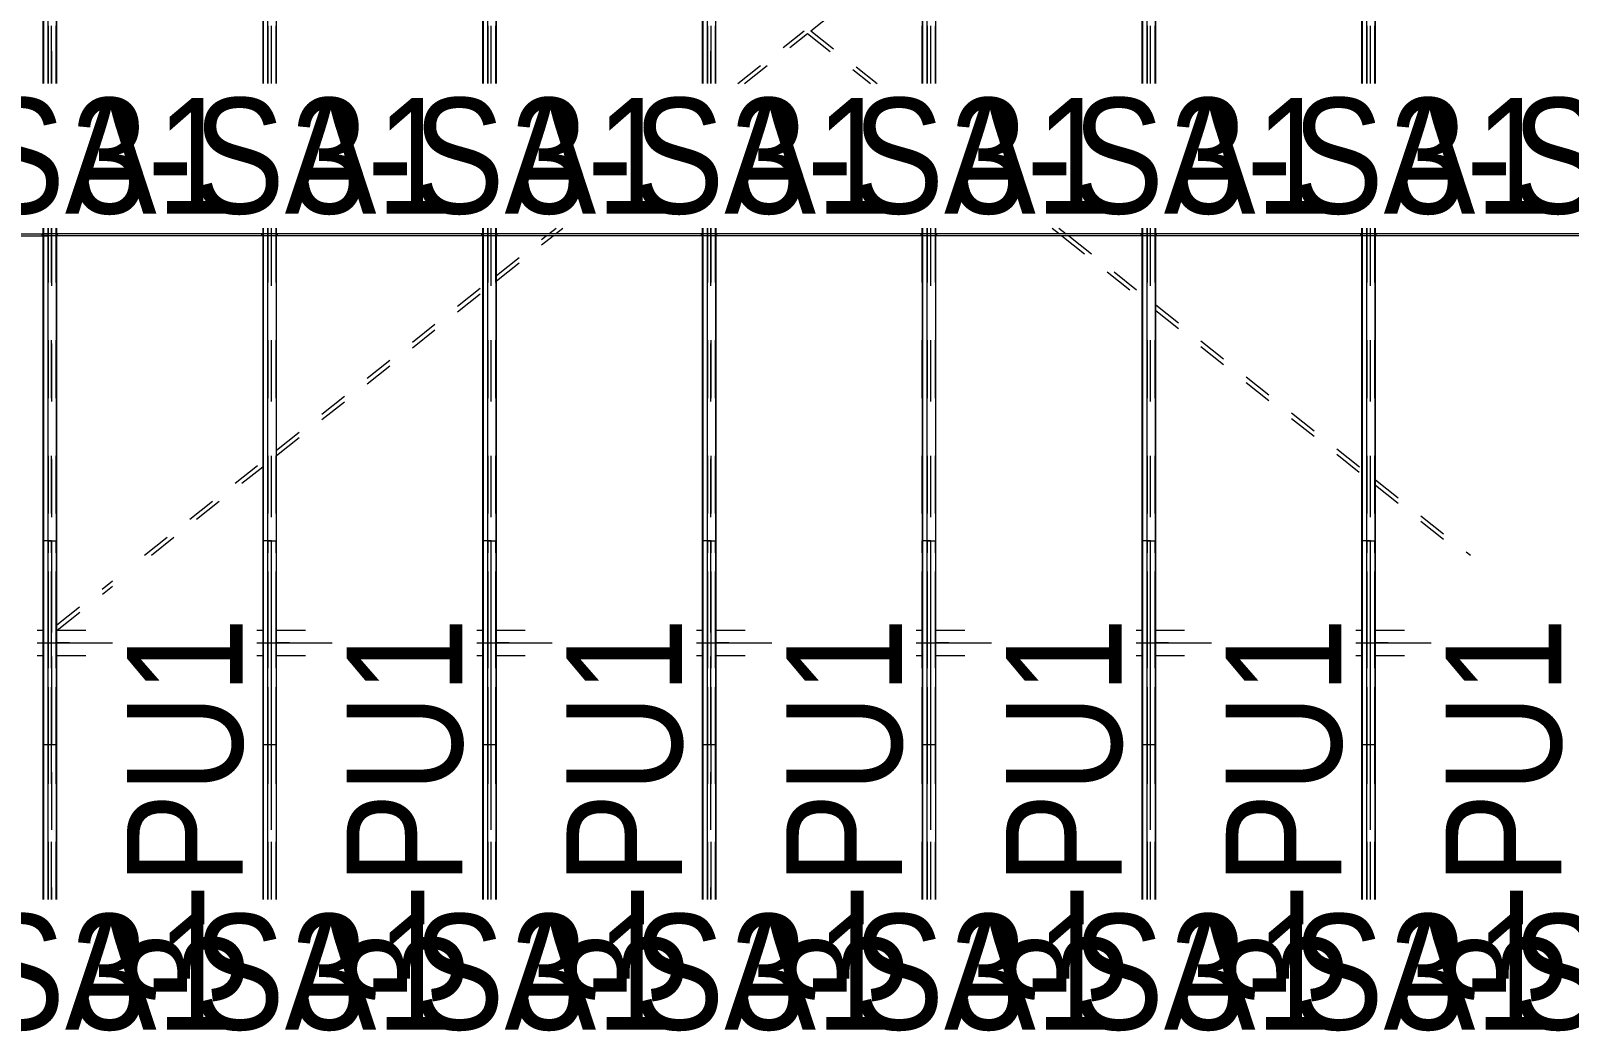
# Model space of a CAD drawing. Header units: millimetres. Extents: x -183 to 639, y -32 to 542.
# Drawn here: x 198.4 to 251.6, y 200.3 to 234.9 of the extents above; entities that cross this region are included whole.
import ezdxf

# ---------------------------------------------------------------- set-up
doc = ezdxf.new("R2010")
doc.units = ezdxf.units.MM
for name, pattern in [('XKITLINE00', [0]), ('XKITLINE01', [4, 1, -1, 1, -1]), ('XKITLINE02', [4, 2, -2]), ('XKITLINE03', [6, 3, -1, 1, -1])]:
    doc.linetypes.add(name, pattern=pattern)
for name, color, linetype, lineweight in [('Part', 2, 'Continuous', 0), ('PartMark', 7, 'Continuous', 0), ('S-grid', 1, 'Continuous', 0)]:
    doc.layers.add(name, color=color, linetype=linetype, lineweight=lineweight)
doc.styles.add('ARIAL', font='ARIAL.TTF')

# ---------------------------------------------------------------- blocks, each defined once
blk = doc.blocks.new('*A807')
at = {"layer": 'Part', "color": 2, "linetype": 'XKITLINE00', "lineweight": 0}
for p, q in [((236.845, 241.934), (236.845, 233.087)), ((236.856, 241.934), (236.856, 233.087)), ((236.864, 241.934), (236.864, 233.087)), ((237.024, 233.087), (237.024, 242.205)), ((237.316, 233.087), (237.316, 242.205)), ((237.326, 233.087), (237.326, 242.205)), ((236.845, 228.087), (236.845, 227.887)), ((236.856, 228.087), (236.856, 227.887)), ((236.864, 228.087), (236.864, 227.887)), ((237.024, 210.205), (237.024, 228.087)), ((237.316, 210.205), (237.316, 228.087)), ((237.326, 210.205), (237.326, 228.087)), ((236.845, 227.817), (236.845, 210.205)), ((236.856, 227.817), (236.856, 210.205)), ((236.864, 227.817), (236.864, 210.205)), ((237.326, 210.205), (236.845, 210.205))]:
    blk.add_line(p, q, dxfattribs=at)
at = {"layer": 'Part', "color": 7, "linetype": 'XKITLINE02', "lineweight": 0}
for p, q in [((236.854, 233.087), (236.854, 242.205)), ((237.036, 233.087), (237.036, 242.205)), ((237.135, 242.205), (237.135, 233.087)), ((237.147, 233.087), (237.147, 242.205)), ((237.307, 233.087), (237.307, 242.205)), ((237.315, 233.087), (237.315, 242.205)), ((236.845, 227.887), (236.845, 227.817)), ((236.854, 210.205), (236.854, 228.087)), ((236.856, 227.887), (236.856, 227.817)), ((236.864, 227.887), (236.864, 227.817)), ((237.036, 210.205), (237.036, 228.087)), ((237.135, 228.087), (237.135, 210.205)), ((237.147, 210.205), (237.147, 228.087)), ((237.307, 210.205), (237.307, 228.087)), ((237.315, 210.205), (237.315, 228.087))]:
    blk.add_line(p, q, dxfattribs=at)
blk = doc.blocks.new('*A808')
at = {"layer": 'Part', "color": 2, "linetype": 'XKITLINE00', "lineweight": 0}
for p, q in [((221.635, 241.934), (221.635, 233.087)), ((221.646, 241.934), (221.646, 233.087)), ((221.654, 241.934), (221.654, 233.087)), ((221.814, 233.087), (221.814, 242.205)), ((222.107, 233.087), (222.107, 242.205)), ((221.635, 228.087), (221.635, 227.887)), ((221.646, 228.087), (221.646, 227.887)), ((221.654, 228.087), (221.654, 227.887)), ((221.814, 210.205), (221.814, 228.087)), ((222.107, 210.205), (222.107, 228.087)), ((222.116, 210.205), (222.116, 228.087)), ((221.635, 227.817), (221.635, 210.205)), ((221.646, 227.817), (221.646, 210.205)), ((221.654, 227.817), (221.654, 210.205)), ((222.116, 210.205), (221.635, 210.205))]:
    blk.add_line(p, q, dxfattribs=at)
at = {"layer": 'Part', "color": 7, "linetype": 'XKITLINE02', "lineweight": 0}
for p, q in [((221.645, 233.087), (221.645, 242.205)), ((221.826, 233.087), (221.826, 242.205)), ((221.925, 242.205), (221.925, 233.087)), ((221.937, 233.087), (221.937, 242.205)), ((222.097, 233.087), (222.097, 242.205)), ((222.105, 233.087), (222.105, 242.205)), ((221.635, 227.887), (221.635, 227.817)), ((221.645, 210.205), (221.645, 228.087)), ((221.646, 227.887), (221.646, 227.817)), ((221.654, 227.887), (221.654, 227.817)), ((221.826, 210.205), (221.826, 228.087)), ((221.925, 228.087), (221.925, 210.205)), ((221.937, 210.205), (221.937, 228.087)), ((222.097, 210.205), (222.097, 228.087)), ((222.105, 210.205), (222.105, 228.087))]:
    blk.add_line(p, q, dxfattribs=at)
blk = doc.blocks.new('*A809')
at = {"layer": 'Part', "color": 2, "linetype": 'XKITLINE00', "lineweight": 0}
for p, q in [((206.426, 241.934), (206.426, 233.087)), ((206.436, 241.934), (206.436, 233.087)), ((206.444, 241.934), (206.444, 233.087)), ((206.605, 233.087), (206.605, 242.205)), ((206.897, 233.087), (206.897, 242.205)), ((206.906, 233.087), (206.906, 242.205)), ((206.426, 228.087), (206.426, 227.887)), ((206.436, 228.087), (206.436, 227.887)), ((206.444, 228.087), (206.444, 227.887)), ((206.605, 210.205), (206.605, 228.087)), ((206.897, 210.205), (206.897, 228.087)), ((206.906, 210.205), (206.906, 228.087)), ((206.426, 227.817), (206.426, 210.205)), ((206.436, 227.817), (206.436, 210.205)), ((206.444, 227.817), (206.444, 210.205)), ((206.906, 210.205), (206.426, 210.205))]:
    blk.add_line(p, q, dxfattribs=at)
at = {"layer": 'Part', "color": 7, "linetype": 'XKITLINE02', "lineweight": 0}
for p, q in [((206.435, 233.087), (206.435, 242.205)), ((206.616, 233.087), (206.616, 242.205)), ((206.716, 242.205), (206.716, 233.087)), ((206.727, 233.087), (206.727, 242.205)), ((206.888, 233.087), (206.888, 242.205)), ((206.896, 233.087), (206.896, 242.205)), ((206.426, 227.887), (206.426, 227.817)), ((206.435, 210.205), (206.435, 228.087)), ((206.436, 227.887), (206.436, 227.817)), ((206.444, 227.887), (206.444, 227.817)), ((206.616, 210.205), (206.616, 228.087)), ((206.716, 228.087), (206.716, 210.205)), ((206.727, 210.205), (206.727, 228.087)), ((206.888, 210.205), (206.888, 228.087)), ((206.896, 210.205), (206.896, 228.087))]:
    blk.add_line(p, q, dxfattribs=at)
blk = doc.blocks.new('*A810')
at = {"layer": 'Part', "color": 2, "linetype": 'XKITLINE00', "lineweight": 0}
for p, q in [((244.45, 241.934), (244.45, 233.087)), ((244.46, 241.934), (244.46, 233.087)), ((244.469, 241.934), (244.469, 233.087)), ((244.629, 233.087), (244.629, 242.205)), ((244.921, 233.087), (244.921, 242.205)), ((244.931, 233.087), (244.931, 242.205)), ((244.45, 228.087), (244.45, 227.887)), ((244.46, 228.087), (244.46, 227.887)), ((244.469, 228.087), (244.469, 227.887)), ((244.629, 210.205), (244.629, 228.087)), ((244.921, 210.205), (244.921, 228.087)), ((244.931, 210.205), (244.931, 228.087)), ((244.45, 227.817), (244.45, 210.205)), ((244.46, 227.817), (244.46, 210.205)), ((244.469, 227.817), (244.469, 210.205)), ((244.931, 210.205), (244.45, 210.205))]:
    blk.add_line(p, q, dxfattribs=at)
at = {"layer": 'Part', "color": 7, "linetype": 'XKITLINE02', "lineweight": 0}
for p, q in [((244.459, 233.087), (244.459, 242.205)), ((244.641, 233.087), (244.641, 242.205)), ((244.74, 242.205), (244.74, 233.087)), ((244.752, 233.087), (244.752, 242.205)), ((244.912, 233.087), (244.912, 242.205)), ((244.92, 233.087), (244.92, 242.205)), ((244.45, 227.887), (244.45, 227.817)), ((244.459, 210.205), (244.459, 228.087)), ((244.46, 227.887), (244.46, 227.817)), ((244.469, 227.887), (244.469, 227.817)), ((244.641, 210.205), (244.641, 228.087)), ((244.74, 228.087), (244.74, 210.205)), ((244.752, 210.205), (244.752, 228.087)), ((244.912, 210.205), (244.912, 228.087)), ((244.92, 210.205), (244.92, 228.087))]:
    blk.add_line(p, q, dxfattribs=at)
blk = doc.blocks.new('*A812')
at = {"layer": 'Part', "color": 2, "linetype": 'XKITLINE00', "lineweight": 0}
for p, q in [((229.24, 241.934), (229.24, 233.087)), ((229.251, 241.934), (229.251, 233.087)), ((229.259, 241.934), (229.259, 233.087)), ((229.419, 233.087), (229.419, 242.205)), ((229.712, 233.087), (229.712, 242.205)), ((229.721, 233.087), (229.721, 242.205)), ((229.24, 228.087), (229.24, 227.887)), ((229.251, 228.087), (229.251, 227.887)), ((229.259, 228.087), (229.259, 227.887)), ((229.419, 210.205), (229.419, 228.087)), ((229.712, 210.205), (229.712, 228.087)), ((229.721, 210.205), (229.721, 228.087)), ((229.24, 227.817), (229.24, 210.205)), ((229.251, 227.817), (229.251, 210.205)), ((229.259, 227.817), (229.259, 210.205)), ((229.721, 210.205), (229.24, 210.205))]:
    blk.add_line(p, q, dxfattribs=at)
at = {"layer": 'Part', "color": 7, "linetype": 'XKITLINE02', "lineweight": 0}
for p, q in [((229.249, 233.087), (229.249, 242.205)), ((229.431, 233.087), (229.431, 242.205)), ((229.53, 242.205), (229.53, 233.087)), ((229.542, 233.087), (229.542, 242.205)), ((229.702, 233.087), (229.702, 242.205)), ((229.71, 233.087), (229.71, 242.205)), ((229.24, 227.887), (229.24, 227.817)), ((229.249, 210.205), (229.249, 228.087)), ((229.251, 227.887), (229.251, 227.817)), ((229.259, 227.887), (229.259, 227.817)), ((229.431, 210.205), (229.431, 228.087)), ((229.53, 228.087), (229.53, 210.205)), ((229.542, 210.205), (229.542, 228.087)), ((229.702, 210.205), (229.702, 228.087)), ((229.71, 210.205), (229.71, 228.087))]:
    blk.add_line(p, q, dxfattribs=at)
blk = doc.blocks.new('*A813')
at = {"layer": 'Part', "color": 2, "linetype": 'XKITLINE00', "lineweight": 0}
for p, q in [((214.03, 241.934), (214.03, 233.087)), ((214.041, 241.934), (214.041, 233.087)), ((214.049, 241.934), (214.049, 233.087)), ((214.209, 233.087), (214.209, 242.205)), ((214.502, 233.087), (214.502, 242.205)), ((214.511, 233.087), (214.511, 242.205)), ((214.03, 228.087), (214.03, 227.887)), ((214.041, 228.087), (214.041, 227.887)), ((214.049, 228.087), (214.049, 227.887)), ((214.209, 210.205), (214.209, 228.087)), ((214.502, 210.205), (214.502, 228.087)), ((214.511, 210.205), (214.511, 228.087)), ((214.03, 227.817), (214.03, 210.205)), ((214.041, 227.817), (214.041, 210.205)), ((214.049, 227.817), (214.049, 210.205)), ((214.511, 210.205), (214.03, 210.205))]:
    blk.add_line(p, q, dxfattribs=at)
at = {"layer": 'Part', "color": 7, "linetype": 'XKITLINE02', "lineweight": 0}
for p, q in [((214.04, 233.087), (214.04, 242.205)), ((214.221, 233.087), (214.221, 242.205)), ((214.321, 242.205), (214.321, 233.087)), ((214.332, 233.087), (214.332, 242.205)), ((214.492, 233.087), (214.492, 242.205)), ((214.501, 233.087), (214.501, 242.205)), ((214.03, 227.887), (214.03, 227.817)), ((214.04, 210.205), (214.04, 228.087)), ((214.041, 227.887), (214.041, 227.817)), ((214.049, 227.887), (214.049, 227.817)), ((214.221, 210.205), (214.221, 228.087)), ((214.321, 228.087), (214.321, 210.205)), ((214.332, 210.205), (214.332, 228.087)), ((214.492, 210.205), (214.492, 228.087)), ((214.501, 210.205), (214.501, 228.087))]:
    blk.add_line(p, q, dxfattribs=at)
blk = doc.blocks.new('*A814')
at = {"layer": 'Part', "color": 2, "linetype": 'XKITLINE00', "lineweight": 0}
for p, q in [((198.821, 241.934), (198.821, 233.087)), ((198.831, 241.934), (198.831, 233.087)), ((198.839, 241.934), (198.839, 233.087)), ((199, 233.087), (199, 242.205)), ((199.292, 233.087), (199.292, 242.205)), ((199.301, 233.087), (199.301, 242.205)), ((198.821, 228.087), (198.821, 227.887)), ((198.831, 228.087), (198.831, 227.887)), ((198.839, 228.087), (198.839, 227.887)), ((199, 210.205), (199, 228.087)), ((199.292, 210.205), (199.292, 228.087)), ((199.301, 210.205), (199.301, 228.087)), ((198.821, 227.817), (198.821, 210.205)), ((198.831, 227.817), (198.831, 210.205)), ((198.839, 227.817), (198.839, 210.205)), ((199.301, 210.205), (198.821, 210.205))]:
    blk.add_line(p, q, dxfattribs=at)
at = {"layer": 'Part', "color": 7, "linetype": 'XKITLINE02', "lineweight": 0}
for p, q in [((198.83, 233.087), (198.83, 242.205)), ((199.011, 233.087), (199.011, 242.205)), ((199.111, 242.205), (199.111, 233.087)), ((199.122, 233.087), (199.122, 242.205)), ((199.283, 233.087), (199.283, 242.205)), ((199.291, 233.087), (199.291, 242.205)), ((198.821, 227.887), (198.821, 227.817)), ((198.83, 210.205), (198.83, 228.087)), ((198.831, 227.887), (198.831, 227.817)), ((198.839, 227.887), (198.839, 227.817)), ((199.011, 210.205), (199.011, 228.087)), ((199.111, 228.087), (199.111, 210.205)), ((199.122, 210.205), (199.122, 228.087)), ((199.283, 210.205), (199.283, 228.087)), ((199.291, 210.205), (199.291, 228.087))]:
    blk.add_line(p, q, dxfattribs=at)
blk = doc.blocks.new('*A899')
at = {"layer": 'S-grid', "color": 1, "linetype": 'XKITLINE03', "lineweight": 0}
for p, q in [((198.621, 213.734), (201.226, 213.734)), ((206.226, 213.734), (208.83, 213.734)), ((213.83, 213.734), (216.435, 213.734)), ((221.435, 213.734), (224.04, 213.734)), ((229.04, 213.734), (231.645, 213.734)), ((236.645, 213.734), (239.25, 213.734)), ((244.25, 213.734), (246.855, 213.734))]:
    blk.add_line(p, q, dxfattribs=at)
blk = doc.blocks.new('*A941')
at = {"layer": 'Part', "color": 4, "linetype": 'XKITLINE01', "lineweight": 0}
for p, q in [((198.621, 214.176), (198.821, 214.176)), ((199.301, 214.176), (201.226, 214.176)), ((206.226, 214.176), (206.426, 214.176)), ((206.906, 214.176), (208.83, 214.176)), ((213.83, 214.176), (214.03, 214.176)), ((214.511, 214.176), (216.435, 214.176)), ((221.435, 214.176), (221.635, 214.176)), ((222.116, 214.176), (224.04, 214.176)), ((229.04, 214.176), (229.24, 214.176)), ((229.721, 214.176), (231.645, 214.176)), ((236.645, 214.176), (236.845, 214.176)), ((237.326, 214.176), (239.25, 214.176)), ((244.25, 214.176), (244.45, 214.176)), ((244.931, 214.176), (246.855, 214.176)), ((198.621, 213.293), (198.821, 213.293)), ((199.301, 213.293), (201.226, 213.293)), ((206.226, 213.293), (206.426, 213.293)), ((206.906, 213.293), (208.83, 213.293)), ((213.83, 213.293), (214.03, 213.293)), ((214.511, 213.293), (216.435, 213.293)), ((221.435, 213.293), (221.635, 213.293)), ((222.116, 213.293), (224.04, 213.293)), ((229.04, 213.293), (229.24, 213.293)), ((229.721, 213.293), (231.645, 213.293)), ((236.645, 213.293), (236.845, 213.293)), ((237.326, 213.293), (239.25, 213.293)), ((244.25, 213.293), (244.45, 213.293)), ((244.931, 213.293), (246.855, 213.293))]:
    blk.add_line(p, q, dxfattribs=at)
blk = doc.blocks.new('*A942')
at = {"layer": 'Part', "color": 4, "linetype": 'XKITLINE01', "lineweight": 0}
for p, q in [((222.116, 237.329), (225.158, 234.911)), ((225.276, 234.817), (227.451, 233.087)), ((225.394, 234.911), (227.687, 233.087)), ((233.74, 228.087), (233.991, 227.887)), ((233.975, 228.087), (234.227, 227.887)), ((234.08, 227.817), (236.845, 225.618)), ((234.316, 227.817), (236.845, 225.806)), ((237.326, 225.423), (244.45, 219.759)), ((237.326, 225.236), (244.45, 219.571)), ((244.931, 219.377), (248.217, 216.764)), ((244.931, 219.189), (247.981, 216.764))]:
    blk.add_line(p, q, dxfattribs=at)
blk = doc.blocks.new('*A943')
at = {"layer": 'Part', "color": 4, "linetype": 'XKITLINE01', "lineweight": 0}
for p, q in [((225.394, 234.911), (229.24, 237.969)), ((222.864, 233.087), (225.158, 234.911)), ((223.1, 233.087), (225.276, 234.817)), ((216.325, 227.887), (216.576, 228.087)), ((216.56, 227.887), (216.812, 228.087)), ((214.511, 226.445), (216.236, 227.817)), ((214.511, 226.258), (216.472, 227.817)), ((206.906, 220.399), (214.03, 226.063)), ((206.906, 220.211), (214.03, 225.876)), ((202.335, 216.764), (206.426, 220.016)), ((202.571, 216.764), (206.426, 219.829)), ((199.301, 214.352), (201.226, 215.882)), ((199.315, 214.176), (201.226, 215.694))]:
    blk.add_line(p, q, dxfattribs=at)
blk = doc.blocks.new('*A948')
at = {"layer": 'Part', "color": 4, "linetype": 'XKITLINE01', "lineweight": 0}
for p, q in [((214.511, 213.749), (214.953, 213.749)), ((214.953, 213.72), (214.511, 213.72)), ((214.953, 213.749), (214.953, 213.72))]:
    blk.add_line(p, q, dxfattribs=at)
blk = doc.blocks.new('*A949')
at = {"layer": 'Part', "color": 4, "linetype": 'XKITLINE01', "lineweight": 0}
for p, q in [((206.906, 213.749), (207.348, 213.749)), ((207.348, 213.72), (206.906, 213.72)), ((207.348, 213.749), (207.348, 213.72))]:
    blk.add_line(p, q, dxfattribs=at)
blk = doc.blocks.new('*A950')
at = {"layer": 'Part', "color": 4, "linetype": 'XKITLINE01', "lineweight": 0}
for p, q in [((199.301, 213.749), (199.743, 213.749)), ((199.743, 213.72), (199.301, 213.72)), ((199.743, 213.749), (199.743, 213.72))]:
    blk.add_line(p, q, dxfattribs=at)
blk = doc.blocks.new('*A951')
at = {"layer": 'Part', "color": 4, "linetype": 'XKITLINE01', "lineweight": 0}
for p, q in [((237.326, 213.749), (237.767, 213.749)), ((237.767, 213.72), (237.326, 213.72)), ((237.767, 213.749), (237.767, 213.72))]:
    blk.add_line(p, q, dxfattribs=at)
blk = doc.blocks.new('*A952')
at = {"layer": 'Part', "color": 4, "linetype": 'XKITLINE01', "lineweight": 0}
for p, q in [((222.116, 213.749), (222.557, 213.749)), ((222.557, 213.72), (222.116, 213.72)), ((222.557, 213.749), (222.557, 213.72))]:
    blk.add_line(p, q, dxfattribs=at)
blk = doc.blocks.new('*A953')
at = {"layer": 'Part', "color": 4, "linetype": 'XKITLINE01', "lineweight": 0}
for p, q in [((229.721, 213.749), (230.162, 213.749)), ((230.162, 213.72), (229.721, 213.72)), ((230.162, 213.749), (230.162, 213.72))]:
    blk.add_line(p, q, dxfattribs=at)
blk = doc.blocks.new('*A955')
at = {"layer": 'Part', "color": 4, "linetype": 'XKITLINE01', "lineweight": 0}
for p, q in [((244.931, 213.749), (245.372, 213.749)), ((245.372, 213.72), (244.931, 213.72)), ((245.372, 213.749), (245.372, 213.72))]:
    blk.add_line(p, q, dxfattribs=at)
blk = doc.blocks.new('*A1143')
at = {"layer": 'Part', "color": 2, "linetype": 'XKITLINE00', "lineweight": 0}
for p, q in [((237.024, 217.264), (236.845, 217.264)), ((236.845, 217.264), (236.845, 204.852)), ((236.856, 217.264), (236.856, 204.852)), ((236.864, 217.264), (236.864, 204.852)), ((237.024, 217.264), (237.326, 217.264)), ((237.024, 204.852), (237.024, 217.264)), ((237.316, 204.852), (237.316, 217.264)), ((237.326, 204.852), (237.326, 217.264))]:
    blk.add_line(p, q, dxfattribs=at)
at = {"layer": 'Part', "color": 7, "linetype": 'XKITLINE02', "lineweight": 0}
for p, q in [((236.854, 204.852), (236.854, 217.264)), ((237.147, 217.264), (237.024, 217.264)), ((237.036, 204.852), (237.036, 217.264)), ((237.135, 217.264), (237.135, 204.852)), ((237.147, 204.852), (237.147, 217.264)), ((237.307, 204.852), (237.307, 217.264)), ((237.315, 204.852), (237.315, 217.264))]:
    blk.add_line(p, q, dxfattribs=at)
blk = doc.blocks.new('*A1144')
at = {"layer": 'Part', "color": 2, "linetype": 'XKITLINE00', "lineweight": 0}
for p, q in [((221.814, 217.264), (221.635, 217.264)), ((221.635, 217.264), (221.635, 204.852)), ((221.646, 217.264), (221.646, 204.852)), ((221.654, 217.264), (221.654, 204.852)), ((221.814, 217.264), (222.116, 217.264)), ((221.814, 204.852), (221.814, 217.264)), ((222.107, 204.852), (222.107, 217.264)), ((222.116, 204.852), (222.116, 217.264))]:
    blk.add_line(p, q, dxfattribs=at)
at = {"layer": 'Part', "color": 7, "linetype": 'XKITLINE02', "lineweight": 0}
for p, q in [((221.645, 204.852), (221.645, 217.264)), ((221.937, 217.264), (221.814, 217.264)), ((221.826, 204.852), (221.826, 217.264)), ((221.925, 217.264), (221.925, 204.852)), ((221.937, 204.852), (221.937, 217.264)), ((222.097, 204.852), (222.097, 217.264)), ((222.105, 204.852), (222.105, 217.264))]:
    blk.add_line(p, q, dxfattribs=at)
blk = doc.blocks.new('*A1145')
at = {"layer": 'Part', "color": 2, "linetype": 'XKITLINE00', "lineweight": 0}
for p, q in [((206.605, 217.264), (206.426, 217.264)), ((206.426, 217.264), (206.426, 204.852)), ((206.436, 217.264), (206.436, 204.852)), ((206.444, 217.264), (206.444, 204.852)), ((206.605, 217.264), (206.906, 217.264)), ((206.605, 204.852), (206.605, 217.264)), ((206.897, 204.852), (206.897, 217.264)), ((206.906, 204.852), (206.906, 217.264))]:
    blk.add_line(p, q, dxfattribs=at)
at = {"layer": 'Part', "color": 7, "linetype": 'XKITLINE02', "lineweight": 0}
for p, q in [((206.435, 204.852), (206.435, 217.264)), ((206.727, 217.264), (206.605, 217.264)), ((206.616, 204.852), (206.616, 217.264)), ((206.716, 217.264), (206.716, 204.852)), ((206.727, 204.852), (206.727, 217.264)), ((206.888, 204.852), (206.888, 217.264)), ((206.896, 204.852), (206.896, 217.264))]:
    blk.add_line(p, q, dxfattribs=at)
blk = doc.blocks.new('*A1147')
at = {"layer": 'Part', "color": 2, "linetype": 'XKITLINE00', "lineweight": 0}
for p, q in [((244.629, 217.264), (244.45, 217.264)), ((244.45, 217.264), (244.45, 204.852)), ((244.46, 217.264), (244.46, 204.852)), ((244.469, 217.264), (244.469, 204.852)), ((244.629, 217.264), (244.931, 217.264)), ((244.629, 204.852), (244.629, 217.264)), ((244.921, 204.852), (244.921, 217.264)), ((244.931, 204.852), (244.931, 217.264))]:
    blk.add_line(p, q, dxfattribs=at)
at = {"layer": 'Part', "color": 7, "linetype": 'XKITLINE02', "lineweight": 0}
for p, q in [((244.459, 204.852), (244.459, 217.264)), ((244.752, 217.264), (244.629, 217.264)), ((244.641, 204.852), (244.641, 217.264)), ((244.74, 217.264), (244.74, 204.852)), ((244.752, 204.852), (244.752, 217.264)), ((244.912, 204.852), (244.912, 217.264)), ((244.92, 204.852), (244.92, 217.264))]:
    blk.add_line(p, q, dxfattribs=at)
blk = doc.blocks.new('*A1148')
at = {"layer": 'Part', "color": 2, "linetype": 'XKITLINE00', "lineweight": 0}
for p, q in [((229.419, 217.264), (229.24, 217.264)), ((229.24, 217.264), (229.24, 204.852)), ((229.251, 217.264), (229.251, 204.852)), ((229.259, 217.264), (229.259, 204.852)), ((229.419, 217.264), (229.721, 217.264)), ((229.419, 204.852), (229.419, 217.264)), ((229.712, 204.852), (229.712, 217.264)), ((229.721, 204.852), (229.721, 217.264))]:
    blk.add_line(p, q, dxfattribs=at)
at = {"layer": 'Part', "color": 7, "linetype": 'XKITLINE02', "lineweight": 0}
for p, q in [((229.249, 204.852), (229.249, 217.264)), ((229.542, 217.264), (229.419, 217.264)), ((229.431, 204.852), (229.431, 217.264)), ((229.53, 217.264), (229.53, 204.852)), ((229.542, 204.852), (229.542, 217.264)), ((229.702, 204.852), (229.702, 217.264)), ((229.71, 204.852), (229.71, 217.264))]:
    blk.add_line(p, q, dxfattribs=at)
blk = doc.blocks.new('*A1149')
at = {"layer": 'Part', "color": 2, "linetype": 'XKITLINE00', "lineweight": 0}
for p, q in [((214.209, 217.264), (214.03, 217.264)), ((214.03, 217.264), (214.03, 204.852)), ((214.041, 217.264), (214.041, 204.852)), ((214.049, 217.264), (214.049, 204.852)), ((214.209, 217.264), (214.511, 217.264)), ((214.209, 204.852), (214.209, 217.264)), ((214.502, 204.852), (214.502, 217.264)), ((214.511, 204.852), (214.511, 217.264))]:
    blk.add_line(p, q, dxfattribs=at)
at = {"layer": 'Part', "color": 7, "linetype": 'XKITLINE02', "lineweight": 0}
for p, q in [((214.04, 204.852), (214.04, 217.264)), ((214.332, 217.264), (214.209, 217.264)), ((214.221, 204.852), (214.221, 217.264)), ((214.321, 217.264), (214.321, 204.852)), ((214.332, 204.852), (214.332, 217.264)), ((214.492, 204.852), (214.492, 217.264)), ((214.501, 204.852), (214.501, 217.264))]:
    blk.add_line(p, q, dxfattribs=at)
blk = doc.blocks.new('*A1150')
at = {"layer": 'Part', "color": 2, "linetype": 'XKITLINE00', "lineweight": 0}
for p, q in [((199, 217.264), (198.821, 217.264)), ((198.821, 217.264), (198.821, 204.852)), ((198.831, 217.264), (198.831, 204.852)), ((198.839, 217.264), (198.839, 204.852)), ((199, 217.264), (199.301, 217.264)), ((199, 204.852), (199, 217.264)), ((199.292, 204.852), (199.292, 217.264)), ((199.301, 204.852), (199.301, 217.264))]:
    blk.add_line(p, q, dxfattribs=at)
at = {"layer": 'Part', "color": 7, "linetype": 'XKITLINE02', "lineweight": 0}
for p, q in [((198.83, 204.852), (198.83, 217.264)), ((199.122, 217.264), (199, 217.264)), ((199.011, 204.852), (199.011, 217.264)), ((199.111, 217.264), (199.111, 204.852)), ((199.122, 204.852), (199.122, 217.264)), ((199.283, 204.852), (199.283, 217.264)), ((199.291, 204.852), (199.291, 217.264))]:
    blk.add_line(p, q, dxfattribs=at)
blk = doc.blocks.new('*A1153')
at = {"layer": 'Part', "color": 7, "linetype": 'XKITLINE02', "lineweight": 0}
for p, q in [((198.793, 227.852), (198.795, 227.877)), ((198.795, 227.827), (198.793, 227.852)), ((198.795, 227.877), (198.799, 227.887)), ((199.323, 227.887), (198.799, 227.887)), ((198.799, 227.887), (198.804, 227.877)), ((198.804, 227.877), (198.805, 227.852)), ((198.805, 227.852), (198.804, 227.827)), ((206.906, 227.887), (206.605, 227.887)), ((198.799, 227.817), (198.795, 227.827)), ((198.804, 227.827), (198.799, 227.817)), ((199.323, 227.817), (198.799, 227.817)), ((206.906, 227.817), (206.605, 227.817))]:
    blk.add_line(p, q, dxfattribs=at)
at = {"layer": 'Part', "color": 2, "linetype": 'XKITLINE00', "lineweight": 0}
for p, q in [((206.605, 227.887), (199.323, 227.887)), ((206.928, 227.887), (206.906, 227.887)), ((206.924, 227.877), (206.922, 227.852)), ((206.922, 227.852), (206.924, 227.827)), ((206.928, 227.887), (206.924, 227.877)), ((206.932, 227.877), (206.928, 227.887)), ((206.934, 227.852), (206.932, 227.877)), ((206.932, 227.827), (206.934, 227.852)), ((206.605, 227.817), (199.323, 227.817)), ((206.928, 227.817), (206.906, 227.817)), ((206.924, 227.827), (206.928, 227.817)), ((206.928, 227.817), (206.932, 227.827))]:
    blk.add_line(p, q, dxfattribs=at)
blk = doc.blocks.new('*A1238')
at = {"layer": 'Part', "color": 7, "linetype": 'XKITLINE02', "lineweight": 0}
for p, q in [((191.188, 227.852), (191.19, 227.877)), ((191.19, 227.827), (191.188, 227.852)), ((191.19, 227.877), (191.194, 227.887)), ((191.194, 227.887), (191.718, 227.887)), ((191.194, 227.887), (191.199, 227.877)), ((191.199, 227.877), (191.2, 227.852)), ((191.2, 227.852), (191.199, 227.827)), ((199.301, 227.887), (199, 227.887)), ((191.194, 227.817), (191.19, 227.827)), ((191.199, 227.827), (191.194, 227.817)), ((191.194, 227.817), (191.718, 227.817)), ((199.301, 227.817), (199, 227.817))]:
    blk.add_line(p, q, dxfattribs=at)
at = {"layer": 'Part', "color": 2, "linetype": 'XKITLINE00', "lineweight": 0}
for p, q in [((191.718, 227.887), (199, 227.887)), ((199.323, 227.887), (199.301, 227.887)), ((199.319, 227.877), (199.317, 227.852)), ((199.317, 227.852), (199.319, 227.827)), ((199.323, 227.887), (199.319, 227.877)), ((199.327, 227.877), (199.323, 227.887)), ((199.329, 227.852), (199.327, 227.877)), ((199.327, 227.827), (199.329, 227.852)), ((191.718, 227.817), (199, 227.817)), ((199.323, 227.817), (199.301, 227.817)), ((199.319, 227.827), (199.323, 227.817)), ((199.323, 227.817), (199.327, 227.827))]:
    blk.add_line(p, q, dxfattribs=at)
blk = doc.blocks.new('*A1282')
at = {"layer": 'Part', "color": 7, "linetype": 'XKITLINE02', "lineweight": 0}
for p, q in [((206.398, 227.852), (206.4, 227.877)), ((206.4, 227.827), (206.398, 227.852)), ((206.4, 227.877), (206.404, 227.887)), ((206.928, 227.887), (206.404, 227.887)), ((206.404, 227.887), (206.408, 227.877)), ((206.408, 227.877), (206.41, 227.852)), ((206.41, 227.852), (206.408, 227.827)), ((214.511, 227.887), (214.209, 227.887)), ((206.404, 227.817), (206.4, 227.827)), ((206.408, 227.827), (206.404, 227.817)), ((206.928, 227.817), (206.404, 227.817)), ((214.511, 227.817), (214.209, 227.817))]:
    blk.add_line(p, q, dxfattribs=at)
at = {"layer": 'Part', "color": 2, "linetype": 'XKITLINE00', "lineweight": 0}
for p, q in [((214.209, 227.887), (206.928, 227.887)), ((214.533, 227.887), (214.511, 227.887)), ((214.528, 227.877), (214.527, 227.852)), ((214.527, 227.852), (214.528, 227.827)), ((214.533, 227.887), (214.528, 227.877)), ((214.537, 227.877), (214.533, 227.887)), ((214.539, 227.852), (214.537, 227.877)), ((214.537, 227.827), (214.539, 227.852)), ((214.209, 227.817), (206.928, 227.817)), ((214.533, 227.817), (214.511, 227.817)), ((214.528, 227.827), (214.533, 227.817)), ((214.533, 227.817), (214.537, 227.827))]:
    blk.add_line(p, q, dxfattribs=at)
blk = doc.blocks.new('*A1283')
at = {"layer": 'Part', "color": 7, "linetype": 'XKITLINE02', "lineweight": 0}
for p, q in [((214.003, 227.852), (214.005, 227.877)), ((214.005, 227.827), (214.003, 227.852)), ((214.005, 227.877), (214.009, 227.887)), ((214.533, 227.887), (214.009, 227.887)), ((214.009, 227.887), (214.013, 227.877)), ((214.013, 227.877), (214.015, 227.852)), ((214.015, 227.852), (214.013, 227.827)), ((222.116, 227.887), (221.814, 227.887)), ((214.009, 227.817), (214.005, 227.827)), ((214.013, 227.827), (214.009, 227.817)), ((214.533, 227.817), (214.009, 227.817)), ((222.116, 227.817), (221.814, 227.817))]:
    blk.add_line(p, q, dxfattribs=at)
at = {"layer": 'Part', "color": 2, "linetype": 'XKITLINE00', "lineweight": 0}
for p, q in [((221.814, 227.887), (214.533, 227.887)), ((222.138, 227.887), (222.116, 227.887)), ((222.133, 227.877), (222.132, 227.852)), ((222.132, 227.852), (222.133, 227.827)), ((222.138, 227.887), (222.133, 227.877)), ((222.142, 227.877), (222.138, 227.887)), ((222.144, 227.852), (222.142, 227.877)), ((222.142, 227.827), (222.144, 227.852)), ((221.814, 227.817), (214.533, 227.817)), ((222.138, 227.817), (222.116, 227.817)), ((222.133, 227.827), (222.138, 227.817)), ((222.138, 227.817), (222.142, 227.827))]:
    blk.add_line(p, q, dxfattribs=at)
blk = doc.blocks.new('*A1284')
at = {"layer": 'Part', "color": 7, "linetype": 'XKITLINE02', "lineweight": 0}
for p, q in [((221.608, 227.852), (221.61, 227.877)), ((221.61, 227.827), (221.608, 227.852)), ((221.61, 227.877), (221.614, 227.887)), ((222.138, 227.887), (221.614, 227.887)), ((221.614, 227.887), (221.618, 227.877)), ((221.618, 227.877), (221.62, 227.852)), ((221.62, 227.852), (221.618, 227.827)), ((229.721, 227.887), (229.419, 227.887)), ((221.614, 227.817), (221.61, 227.827)), ((221.618, 227.827), (221.614, 227.817)), ((222.138, 227.817), (221.614, 227.817)), ((229.721, 227.817), (229.419, 227.817))]:
    blk.add_line(p, q, dxfattribs=at)
at = {"layer": 'Part', "color": 2, "linetype": 'XKITLINE00', "lineweight": 0}
for p, q in [((229.419, 227.887), (222.138, 227.887)), ((229.743, 227.887), (229.721, 227.887)), ((229.738, 227.877), (229.736, 227.852)), ((229.736, 227.852), (229.738, 227.827)), ((229.743, 227.887), (229.738, 227.877)), ((229.747, 227.877), (229.743, 227.887)), ((229.749, 227.852), (229.747, 227.877)), ((229.747, 227.827), (229.749, 227.852)), ((229.419, 227.817), (222.138, 227.817)), ((229.743, 227.817), (229.721, 227.817)), ((229.738, 227.827), (229.743, 227.817)), ((229.743, 227.817), (229.747, 227.827))]:
    blk.add_line(p, q, dxfattribs=at)
blk = doc.blocks.new('*A1285')
at = {"layer": 'Part', "color": 7, "linetype": 'XKITLINE02', "lineweight": 0}
for p, q in [((229.213, 227.852), (229.214, 227.877)), ((229.214, 227.827), (229.213, 227.852)), ((229.214, 227.877), (229.219, 227.887)), ((229.743, 227.887), (229.219, 227.887)), ((229.219, 227.887), (229.223, 227.877)), ((229.223, 227.877), (229.225, 227.852)), ((229.225, 227.852), (229.223, 227.827)), ((237.326, 227.887), (237.024, 227.887)), ((229.219, 227.817), (229.214, 227.827)), ((229.223, 227.827), (229.219, 227.817)), ((229.743, 227.817), (229.219, 227.817)), ((237.326, 227.817), (237.024, 227.817))]:
    blk.add_line(p, q, dxfattribs=at)
at = {"layer": 'Part', "color": 2, "linetype": 'XKITLINE00', "lineweight": 0}
for p, q in [((237.024, 227.887), (229.743, 227.887)), ((237.347, 227.887), (237.326, 227.887)), ((237.343, 227.877), (237.341, 227.852)), ((237.341, 227.852), (237.343, 227.827)), ((237.347, 227.887), (237.343, 227.877)), ((237.352, 227.877), (237.347, 227.887)), ((237.354, 227.852), (237.352, 227.877)), ((237.352, 227.827), (237.354, 227.852)), ((237.024, 227.817), (229.743, 227.817)), ((237.347, 227.817), (237.326, 227.817)), ((237.343, 227.827), (237.347, 227.817)), ((237.347, 227.817), (237.352, 227.827))]:
    blk.add_line(p, q, dxfattribs=at)
blk = doc.blocks.new('*A1286')
at = {"layer": 'Part', "color": 7, "linetype": 'XKITLINE02', "lineweight": 0}
for p, q in [((236.817, 227.852), (236.819, 227.877)), ((236.819, 227.827), (236.817, 227.852)), ((236.819, 227.877), (236.824, 227.887)), ((237.347, 227.887), (236.824, 227.887)), ((236.824, 227.887), (236.828, 227.877)), ((236.828, 227.877), (236.83, 227.852)), ((236.83, 227.852), (236.828, 227.827)), ((244.931, 227.887), (244.629, 227.887)), ((236.824, 227.817), (236.819, 227.827)), ((236.828, 227.827), (236.824, 227.817)), ((237.347, 227.817), (236.824, 227.817)), ((244.931, 227.817), (244.629, 227.817))]:
    blk.add_line(p, q, dxfattribs=at)
at = {"layer": 'Part', "color": 2, "linetype": 'XKITLINE00', "lineweight": 0}
for p, q in [((244.629, 227.887), (237.347, 227.887)), ((244.952, 227.887), (244.931, 227.887)), ((244.948, 227.877), (244.946, 227.852)), ((244.946, 227.852), (244.948, 227.827)), ((244.952, 227.887), (244.948, 227.877)), ((244.957, 227.877), (244.952, 227.887)), ((244.958, 227.852), (244.957, 227.877)), ((244.957, 227.827), (244.958, 227.852)), ((244.629, 227.817), (237.347, 227.817)), ((244.952, 227.817), (244.931, 227.817)), ((244.948, 227.827), (244.952, 227.817)), ((244.952, 227.817), (244.957, 227.827))]:
    blk.add_line(p, q, dxfattribs=at)
blk = doc.blocks.new('*A1289')
at = {"layer": 'Part', "color": 7, "linetype": 'XKITLINE02', "lineweight": 0}
for p, q in [((244.422, 227.852), (244.424, 227.877)), ((244.424, 227.827), (244.422, 227.852)), ((244.424, 227.877), (244.428, 227.887)), ((244.952, 227.887), (244.428, 227.887)), ((244.428, 227.887), (244.433, 227.877)), ((244.433, 227.877), (244.435, 227.852)), ((244.435, 227.852), (244.433, 227.827)), ((252.535, 227.887), (252.234, 227.887)), ((244.428, 227.817), (244.424, 227.827)), ((244.433, 227.827), (244.428, 227.817)), ((244.952, 227.817), (244.428, 227.817)), ((252.535, 227.817), (252.234, 227.817))]:
    blk.add_line(p, q, dxfattribs=at)
at = {"layer": 'Part', "color": 2, "linetype": 'XKITLINE00', "lineweight": 0}
for p, q in [((252.234, 227.887), (244.952, 227.887)), ((252.557, 227.887), (252.535, 227.887)), ((252.553, 227.877), (252.551, 227.852)), ((252.551, 227.852), (252.553, 227.827)), ((252.557, 227.887), (252.553, 227.877)), ((252.561, 227.877), (252.557, 227.887)), ((252.563, 227.852), (252.561, 227.877)), ((252.561, 227.827), (252.563, 227.852)), ((252.234, 227.817), (244.952, 227.817)), ((252.557, 227.817), (252.535, 227.817)), ((252.553, 227.827), (252.557, 227.817)), ((252.557, 227.817), (252.561, 227.827))]:
    blk.add_line(p, q, dxfattribs=at)
blk = doc.blocks.new('*A1833')
at = {"layer": 'PartMark', "color": 3, "style": 'ARIAL', "width": 0.85}
blk.add_text('3-SA1', height=4, dxfattribs=at).set_placement((192.194, 200.352))
blk = doc.blocks.new('*A1834')
at = {"layer": 'PartMark', "color": 3, "style": 'ARIAL', "width": 0.85}
blk.add_text('3-SA1', height=4, dxfattribs=at).set_placement((192.194, 228.587))
blk = doc.blocks.new('*A1841')
at = {"layer": 'PartMark', "color": 3, "style": 'ARIAL', "width": 0.85}
blk.add_text('3-PU1', height=4, rotation=90.0002, dxfattribs=at).set_placement((205.726, 201.145))
blk = doc.blocks.new('*A1842')
at = {"layer": 'PartMark', "color": 3, "style": 'ARIAL', "width": 0.85}
blk.add_text('3-SA1', height=4, dxfattribs=at).set_placement((199.799, 200.352))
blk = doc.blocks.new('*A1844')
at = {"layer": 'PartMark', "color": 3, "style": 'ARIAL', "width": 0.85}
blk.add_text('3-SA1', height=4, dxfattribs=at).set_placement((199.799, 228.587))
blk = doc.blocks.new('*A1922')
at = {"layer": 'PartMark', "color": 3, "style": 'ARIAL', "width": 0.85}
blk.add_text('3-PU1', height=4, rotation=90.0002, dxfattribs=at).set_placement((228.54, 201.145))
blk = doc.blocks.new('*A1923')
at = {"layer": 'PartMark', "color": 3, "style": 'ARIAL', "width": 0.85}
blk.add_text('3-PU1', height=4, rotation=90.0002, dxfattribs=at).set_placement((213.33, 201.145))
blk = doc.blocks.new('*A1925')
at = {"layer": 'PartMark', "color": 3, "style": 'ARIAL', "width": 0.85}
blk.add_text('3-SA1', height=4, dxfattribs=at).set_placement((207.404, 200.352))
blk = doc.blocks.new('*A1926')
at = {"layer": 'PartMark', "color": 3, "style": 'ARIAL', "width": 0.85}
blk.add_text('3-SA1', height=4, dxfattribs=at).set_placement((215.009, 200.352))
blk = doc.blocks.new('*A1931')
at = {"layer": 'PartMark', "color": 3, "style": 'ARIAL', "width": 0.85}
blk.add_text('3-SA1', height=4, dxfattribs=at).set_placement((222.614, 200.352))
blk = doc.blocks.new('*A1932')
at = {"layer": 'PartMark', "color": 3, "style": 'ARIAL', "width": 0.85}
blk.add_text('3-SA1', height=4, dxfattribs=at).set_placement((230.219, 200.352))
blk = doc.blocks.new('*A1933')
at = {"layer": 'PartMark', "color": 3, "style": 'ARIAL', "width": 0.85}
blk.add_text('3-SA1', height=4, dxfattribs=at).set_placement((237.824, 200.352))
blk = doc.blocks.new('*A1934')
at = {"layer": 'PartMark', "color": 3, "style": 'ARIAL', "width": 0.85}
blk.add_text('3-SA1', height=4, dxfattribs=at).set_placement((207.404, 228.587))
blk = doc.blocks.new('*A1935')
at = {"layer": 'PartMark', "color": 3, "style": 'ARIAL', "width": 0.85}
blk.add_text('3-SA1', height=4, dxfattribs=at).set_placement((215.009, 228.587))
blk = doc.blocks.new('*A1936')
at = {"layer": 'PartMark', "color": 3, "style": 'ARIAL', "width": 0.85}
blk.add_text('3-SA1', height=4, dxfattribs=at).set_placement((222.614, 228.587))
blk = doc.blocks.new('*A1937')
at = {"layer": 'PartMark', "color": 3, "style": 'ARIAL', "width": 0.85}
blk.add_text('3-SA1', height=4, dxfattribs=at).set_placement((230.219, 228.587))
blk = doc.blocks.new('*A1938')
at = {"layer": 'PartMark', "color": 3, "style": 'ARIAL', "width": 0.85}
blk.add_text('3-SA1', height=4, dxfattribs=at).set_placement((237.824, 228.587))
blk = doc.blocks.new('*A1940')
at = {"layer": 'PartMark', "color": 3, "style": 'ARIAL', "width": 0.85}
blk.add_text('3-SA1', height=4, dxfattribs=at).set_placement((245.428, 200.352))
blk = doc.blocks.new('*A1941')
at = {"layer": 'PartMark', "color": 3, "style": 'ARIAL', "width": 0.85}
blk.add_text('3-SA1', height=4, dxfattribs=at).set_placement((245.428, 228.587))
blk = doc.blocks.new('*A1948')
at = {"layer": 'PartMark', "color": 3, "style": 'ARIAL', "width": 0.85}
blk.add_text('3-PU1', height=4, rotation=90.0002, dxfattribs=at).set_placement((236.145, 201.145))
blk = doc.blocks.new('*A1949')
at = {"layer": 'PartMark', "color": 3, "style": 'ARIAL', "width": 0.85}
blk.add_text('3-PU1', height=4, rotation=90.0002, dxfattribs=at).set_placement((220.935, 201.145))
blk = doc.blocks.new('*A1950')
at = {"layer": 'PartMark', "color": 3, "style": 'ARIAL', "width": 0.85}
blk.add_text('3-PU1', height=4, rotation=90.0002, dxfattribs=at).set_placement((251.355, 201.145))
blk = doc.blocks.new('*A1951')
at = {"layer": 'PartMark', "color": 3, "style": 'ARIAL', "width": 0.85}
blk.add_text('3-PU1', height=4, rotation=90.0002, dxfattribs=at).set_placement((243.75, 201.145))

msp = doc.modelspace()

# ---------------------------------------------------------------- block references
at = {"lineweight": 0}
for name in ['*A814', '*A809', '*A813', '*A808', '*A812', '*A807', '*A810', '*A942', '*A943', '*A1834', '*A1844', '*A1934', '*A1935', '*A1936', '*A1937', '*A1938', '*A1941', '*A1238', '*A1153', '*A1282', '*A1283', '*A1284', '*A1285', '*A1286', '*A1289', '*A1150', '*A1145', '*A1149', '*A1144', '*A1148', '*A1143', '*A1147', '*A899', '*A941', '*A1841', '*A1923', '*A1949', '*A1922', '*A1948', '*A1951', '*A1950', '*A950', '*A949', '*A948', '*A952', '*A953', '*A951', '*A955', '*A1833', '*A1842', '*A1925', '*A1926', '*A1931', '*A1932', '*A1933', '*A1940']:
    msp.add_blockref(name, (0, 0), dxfattribs=at)

doc.saveas('drawing.dxf')
